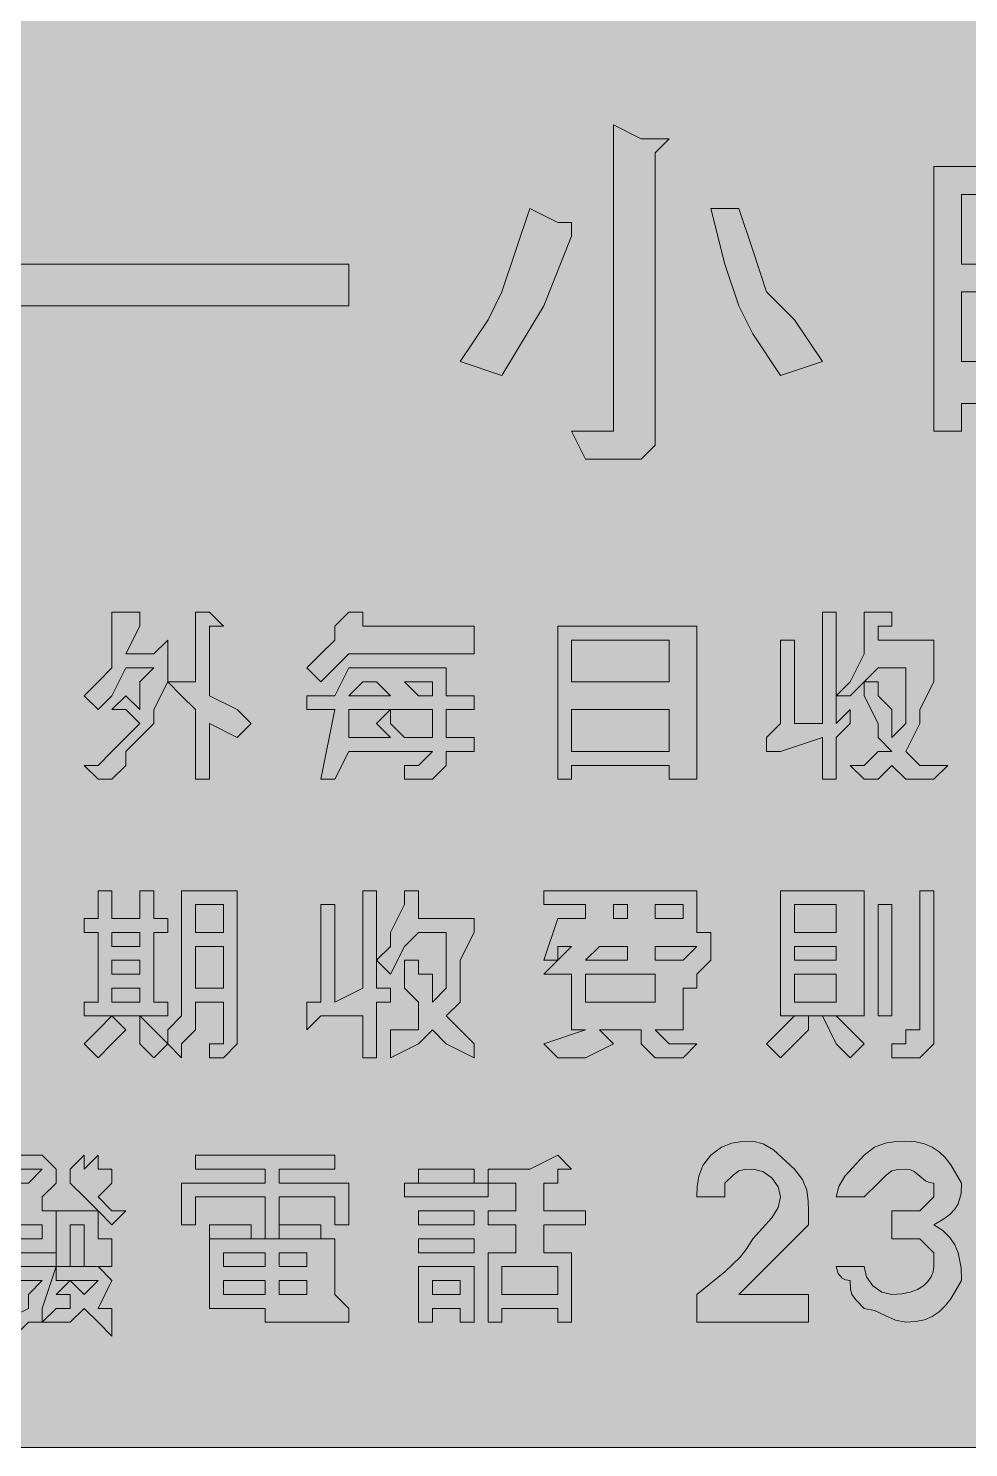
# Model space of a CAD drawing. Header units: metres. Extents: x 10 to 558, y 11 to 259.
# Drawn here: x 172.9 to 253.9, y 10.6 to 132.9 of the extents above; entities that cross this region are included whole.
import ezdxf

# ---------------------------------------------------------------- set-up
doc = ezdxf.new("R2010")
doc.units = ezdxf.units.M
doc.layers.add('FILL_FIREBRICK_C36B00', color=7, linetype='Continuous', true_color=0xc36b00)
doc.layers.add('FILL_WHITE_FFFFFF', color=7, linetype='Continuous', true_color=0xffffff)

msp = doc.modelspace()

# ---------------------------------------------------------------- hatches: boundary and pattern name
at = {"layer": 'FILL_FIREBRICK_C36B00', "true_color": 0xc36b00}
h = msp.add_hatch(color=7, dxfattribs=at)
h.dxf.hatch_style = 1
h.paths.add_polyline_path([(551.8, 258.91), (552.54, 258.75), (553.8, 258.21), (554.83, 257.44), (555.75, 256.56), (556.54, 256.06), (557.14, 255.47), (557.56, 254.83), (557.85, 254.16), (558.11, 252.85), (558.15, 251.76), (558.15, 17.76), (558.15, 15.36), (555.75, 12.96), (554.83, 12.08), (553.8, 11.31), (552.54, 10.77), (551.8, 10.61), (550.95, 10.56), (16.95, 10.56), (16.05, 10.58), (15.15, 10.71), (14.25, 11.07), (13.35, 11.76), (12.6, 11.91), (11.83, 12.27), (10.95, 12.96), (10.55, 13.46), (10.26, 14.05), (9.9, 15.36), (9.75, 17.76), (9.75, 251.76), (9.75, 254.16), (9.94, 255.04), (10.35, 255.81), (10.95, 256.56), (11.83, 257.25), (12.6, 257.61), (13.35, 257.76), (14.25, 258.45), (15.15, 258.81), (16.05, 258.94), (16.95, 258.96), (550.95, 258.96), (551.8, 258.91)])
at = {"layer": 'FILL_WHITE_FFFFFF', "true_color": 0xffffff}
h = msp.add_hatch(color=7, dxfattribs=at)
h.dxf.hatch_style = 1
h.paths.add_polyline_path([(226.95, 123.36), (228.15, 123.36), (226.95, 122.16), (226.95, 99.36), (226.95, 96.96), (225.75, 95.76), (224.55, 95.76), (223.35, 95.76), (220.95, 95.76), (219.75, 98.16), (222.15, 98.16), (223.35, 98.16), (223.35, 99.36), (223.35, 124.56), (225.75, 123.36), (226.95, 123.36)])
h = msp.add_hatch(color=7, dxfattribs=at)
h.dxf.hatch_style = 1
h.paths.add_polyline_path([(256.95, 99.36), (256.95, 100.56), (253.35, 100.56), (253.35, 98.16), (250.95, 98.16), (250.95, 99.36), (250.95, 120.96), (259.35, 120.96), (259.35, 99.36), (256.95, 99.36)])
h.paths.add_polyline_path([(253.35, 118.56), (253.35, 112.56), (256.95, 112.56), (256.95, 118.56), (253.35, 118.56)], flags=16)
h.paths.add_polyline_path([(256.95, 110.16), (253.35, 110.16), (253.35, 104.16), (256.95, 104.16), (256.95, 110.16)], flags=16)
h = msp.add_hatch(color=7, dxfattribs=at)
h.dxf.hatch_style = 1
h.paths.add_polyline_path([(212.55, 107.76), (213.75, 110.16), (214.95, 113.76), (216.15, 117.36), (218.55, 116.16), (219.75, 116.16), (219.75, 114.96), (217.35, 108.96), (213.75, 102.96), (210.15, 104.16), (212.55, 107.76)])
h = msp.add_hatch(color=7, dxfattribs=at)
h.dxf.hatch_style = 1
h.paths.add_polyline_path([(235.35, 106.56), (234.15, 108.96), (232.95, 112.56), (231.75, 117.36), (234.15, 117.36), (235.35, 113.76), (236.55, 110.16), (238.95, 107.76), (241.35, 104.16), (237.75, 102.96), (235.35, 106.56)])
h = msp.add_hatch(color=7, dxfattribs=at)
h.dxf.hatch_style = 1
h.paths.add_polyline_path([(200.55, 112.56), (200.55, 108.96), (171.75, 108.96), (171.75, 112.56), (200.55, 112.56)])
h = msp.add_hatch(color=7, dxfattribs=at)
h.dxf.hatch_style = 1
h.paths.add_polyline_path([(182.55, 82.56), (182.55, 81.36), (181.35, 78.96), (183.75, 78.96), (184.95, 80.16), (184.95, 78.96), (184.95, 76.56), (183.75, 74.16), (183.75, 72.96), (182.55, 71.76), (181.35, 70.56), (181.35, 69.36), (180.15, 68.16), (178.95, 68.16), (177.75, 69.36), (178.95, 69.36), (180.15, 70.56), (181.35, 71.76), (182.55, 72.96), (181.35, 74.16), (180.15, 74.16), (181.35, 75.36), (182.55, 74.16), (182.55, 76.56), (183.75, 77.76), (181.35, 77.76), (180.15, 75.36), (178.95, 74.16), (177.75, 75.36), (178.95, 76.56), (180.15, 77.76), (180.15, 80.16), (180.15, 82.56), (181.35, 82.56), (182.55, 82.56)])
h = msp.add_hatch(color=7, dxfattribs=at)
h.dxf.hatch_style = 1
h.paths.add_polyline_path([(189.75, 81.36), (188.55, 81.36), (188.55, 75.36), (190.95, 74.16), (192.15, 72.96), (190.95, 71.76), (188.55, 72.96), (188.55, 68.16), (187.35, 68.16), (187.35, 74.16), (186.15, 75.36), (184.95, 76.56), (186.15, 76.56), (187.35, 76.56), (187.35, 82.56), (188.55, 82.56), (189.75, 81.36)])
h = msp.add_hatch(color=7, dxfattribs=at)
h.dxf.hatch_style = 1
h.paths.add_polyline_path([(198.15, 78.96), (199.35, 80.16), (199.35, 81.36), (200.55, 82.56), (201.75, 82.56), (201.75, 81.36), (211.35, 81.36), (211.35, 78.96), (200.55, 78.96), (198.15, 76.56), (196.95, 77.76), (198.15, 78.96)])
h = msp.add_hatch(color=7, dxfattribs=at)
h.dxf.hatch_style = 1
h.paths.add_polyline_path([(241.35, 72.96), (241.35, 82.56), (242.55, 82.56), (242.55, 81.36), (242.55, 72.96), (243.75, 74.16), (243.75, 72.96), (242.55, 71.76), (242.55, 68.16), (241.35, 68.16), (241.35, 71.76), (237.75, 70.56), (236.55, 70.56), (236.55, 71.76), (237.75, 72.96), (237.75, 80.16), (238.95, 80.16), (238.95, 72.96), (241.35, 72.96)])
h = msp.add_hatch(color=7, dxfattribs=at)
h.dxf.hatch_style = 1
h.paths.add_polyline_path([(242.55, 75.36), (243.75, 76.56), (244.95, 78.96), (244.95, 80.16), (244.95, 82.56), (246.15, 82.56), (247.35, 82.56), (247.35, 81.36), (246.15, 81.36), (246.15, 80.16), (250.95, 80.16), (250.95, 77.76), (250.95, 76.56), (249.75, 74.16), (249.75, 72.96), (248.55, 70.56), (249.75, 69.36), (252.15, 69.36), (250.95, 68.16), (248.55, 68.16), (247.35, 69.36), (246.15, 68.16), (244.95, 68.16), (243.75, 69.36), (244.95, 69.36), (246.15, 70.56), (247.35, 70.56), (246.15, 71.76), (246.15, 72.96), (244.95, 75.36), (244.95, 76.56), (243.75, 75.36), (242.55, 75.36)])
h.paths.add_polyline_path([(246.15, 76.56), (246.15, 75.36), (247.35, 74.16), (247.35, 72.96), (247.35, 71.76), (248.55, 72.96), (248.55, 74.16), (248.55, 76.56), (248.55, 77.76), (246.15, 77.76), (244.95, 76.56), (246.15, 76.56)], flags=16)
h = msp.add_hatch(color=7, dxfattribs=at)
h.dxf.hatch_style = 1
h.paths.add_polyline_path([(230.55, 68.16), (228.15, 68.16), (228.15, 69.36), (219.75, 69.36), (219.75, 68.16), (218.55, 68.16), (218.55, 81.36), (230.55, 81.36), (230.55, 68.16)])
h.paths.add_polyline_path([(219.75, 74.16), (219.75, 70.56), (228.15, 70.56), (228.15, 74.16), (219.75, 74.16)], flags=16)
h.paths.add_polyline_path([(228.15, 80.16), (219.75, 80.16), (219.75, 76.56), (228.15, 76.56), (228.15, 80.16)], flags=16)
h = msp.add_hatch(color=7, dxfattribs=at)
h.dxf.hatch_style = 1
h.paths.add_polyline_path([(211.35, 75.36), (211.35, 74.16), (208.95, 74.16), (208.95, 71.76), (211.35, 71.76), (211.35, 70.56), (208.95, 70.56), (208.95, 69.36), (207.75, 68.16), (206.55, 68.16), (205.35, 68.16), (205.35, 69.36), (206.55, 69.36), (207.75, 70.56), (200.55, 70.56), (199.35, 68.16), (198.15, 68.16), (199.35, 74.16), (196.95, 74.16), (196.95, 75.36), (199.35, 75.36), (200.55, 77.76), (208.95, 77.76), (208.95, 75.36), (211.35, 75.36)])
h.paths.add_polyline_path([(205.35, 76.56), (206.55, 75.36), (207.75, 75.36), (207.75, 76.56), (205.35, 76.56)], flags=16)
h.paths.add_polyline_path([(201.75, 76.56), (200.55, 75.36), (204.15, 75.36), (202.95, 76.56), (201.75, 76.56)], flags=16)
h.paths.add_polyline_path([(207.75, 71.76), (207.75, 74.16), (204.15, 74.16), (204.15, 72.96), (205.35, 71.76), (207.75, 71.76)], flags=16)
h.paths.add_polyline_path([(200.55, 74.16), (200.55, 71.76), (204.15, 71.76), (202.95, 72.96), (204.15, 74.16), (200.55, 74.16)], flags=16)
h = msp.add_hatch(color=7, dxfattribs=at)
h.dxf.hatch_style = 1
h.paths.add_polyline_path([(183.75, 48.96), (184.95, 48.96), (184.95, 47.76), (177.75, 47.76), (177.75, 48.96), (178.95, 48.96), (178.95, 54.96), (177.75, 54.96), (177.75, 56.16), (178.95, 56.16), (178.95, 58.56), (180.15, 58.56), (180.15, 56.16), (182.55, 56.16), (182.55, 58.56), (183.75, 58.56), (183.75, 56.16), (184.95, 56.16), (184.95, 54.96), (183.75, 54.96), (183.75, 48.96)])
h.paths.add_polyline_path([(180.15, 51.36), (182.55, 51.36), (182.55, 52.56), (180.15, 52.56), (180.15, 51.36)], flags=16)
h.paths.add_polyline_path([(180.15, 50.16), (180.15, 48.96), (182.55, 48.96), (182.55, 50.16), (180.15, 50.16)], flags=16)
h.paths.add_polyline_path([(182.55, 54.96), (180.15, 54.96), (180.15, 53.76), (182.55, 53.76), (182.55, 54.96)], flags=16)
h = msp.add_hatch(color=7, dxfattribs=at)
h.dxf.hatch_style = 1
h.paths.add_polyline_path([(190.95, 45.36), (189.75, 44.16), (188.55, 44.16), (188.55, 45.36), (189.75, 45.36), (189.75, 46.56), (189.75, 48.96), (187.35, 48.96), (187.35, 47.76), (187.35, 46.56), (186.15, 45.36), (186.15, 44.16), (184.95, 45.36), (184.95, 46.56), (186.15, 47.76), (186.15, 50.16), (186.15, 52.56), (186.15, 58.56), (190.95, 58.56), (190.95, 46.56), (190.95, 45.36)])
h.paths.add_polyline_path([(187.35, 53.76), (187.35, 50.16), (189.75, 50.16), (189.75, 53.76), (187.35, 53.76)], flags=16)
h.paths.add_polyline_path([(189.75, 57.36), (187.35, 57.36), (187.35, 54.96), (189.75, 54.96), (189.75, 57.36)], flags=16)
h = msp.add_hatch(color=7, dxfattribs=at)
h.dxf.hatch_style = 1
h.paths.add_polyline_path([(198.15, 48.96), (198.15, 57.36), (199.35, 57.36), (199.35, 56.16), (199.35, 48.96), (201.75, 50.16), (201.75, 58.56), (202.95, 58.56), (202.95, 50.16), (204.15, 50.16), (204.15, 48.96), (202.95, 48.96), (202.95, 44.16), (201.75, 44.16), (201.75, 47.76), (198.15, 47.76), (196.95, 46.56), (196.95, 47.76), (196.95, 48.96), (198.15, 48.96)])
h = msp.add_hatch(color=7, dxfattribs=at)
h.dxf.hatch_style = 1
h.paths.add_polyline_path([(211.35, 56.16), (211.35, 54.96), (210.15, 52.56), (210.15, 51.36), (210.15, 48.96), (208.95, 47.76), (210.15, 46.56), (211.35, 45.36), (211.35, 44.16), (208.95, 45.36), (207.75, 46.56), (206.55, 45.36), (204.15, 44.16), (204.15, 45.36), (204.15, 46.56), (205.35, 46.56), (206.55, 46.56), (206.55, 47.76), (206.55, 48.96), (205.35, 50.16), (205.35, 51.36), (205.35, 52.56), (206.55, 52.56), (206.55, 51.36), (207.75, 51.36), (207.75, 50.16), (207.75, 48.96), (208.95, 50.16), (208.95, 51.36), (208.95, 52.56), (208.95, 54.96), (206.55, 54.96), (205.35, 53.76), (204.15, 51.36), (202.95, 52.56), (204.15, 53.76), (204.15, 54.96), (205.35, 57.36), (205.35, 58.56), (206.55, 58.56), (206.55, 56.16), (211.35, 56.16)])
h = msp.add_hatch(color=7, dxfattribs=at)
h.dxf.hatch_style = 1
h.paths.add_polyline_path([(223.35, 58.56), (224.55, 58.56), (225.75, 58.56), (226.95, 58.56), (230.55, 58.56), (230.55, 54.96), (231.75, 54.96), (231.75, 52.56), (230.55, 51.36), (230.55, 50.16), (229.35, 50.16), (229.35, 46.56), (226.95, 46.56), (228.15, 45.36), (230.55, 45.36), (229.35, 44.16), (226.95, 44.16), (225.75, 45.36), (225.75, 46.56), (222.15, 46.56), (223.35, 45.36), (220.95, 44.16), (218.55, 44.16), (217.35, 45.36), (220.95, 46.56), (219.75, 46.56), (219.75, 51.36), (218.55, 51.36), (217.35, 51.36), (218.55, 52.56), (217.35, 52.56), (218.55, 56.16), (220.95, 56.16), (220.95, 57.36), (217.35, 57.36), (217.35, 58.56), (222.15, 58.56), (223.35, 58.56)])
h.paths.add_polyline_path([(219.75, 53.76), (218.55, 53.76), (218.55, 52.56), (219.75, 53.76)], flags=16)
h.paths.add_polyline_path([(223.35, 57.36), (223.35, 56.16), (224.55, 56.16), (224.55, 57.36), (223.35, 57.36)], flags=16)
h.paths.add_polyline_path([(229.35, 57.36), (226.95, 57.36), (226.95, 56.16), (229.35, 56.16), (229.35, 57.36)], flags=16)
h.paths.add_polyline_path([(220.95, 48.96), (226.95, 48.96), (226.95, 50.16), (226.95, 51.36), (220.95, 51.36), (220.95, 50.16), (220.95, 48.96)], flags=16)
h.paths.add_polyline_path([(224.55, 52.56), (224.55, 53.76), (222.15, 53.76), (220.95, 52.56), (224.55, 52.56)], flags=16)
h.paths.add_polyline_path([(230.55, 53.76), (226.95, 53.76), (226.95, 52.56), (229.35, 52.56), (230.55, 53.76)], flags=16)
h = msp.add_hatch(color=7, dxfattribs=at)
h.dxf.hatch_style = 1
h.paths.add_polyline_path([(237.75, 58.56), (244.95, 58.56), (244.95, 47.76), (237.75, 47.76), (237.75, 58.56)])
h.paths.add_polyline_path([(238.95, 52.56), (242.55, 52.56), (242.55, 53.76), (238.95, 53.76), (238.95, 52.56)], flags=16)
h.paths.add_polyline_path([(238.95, 57.36), (238.95, 54.96), (242.55, 54.96), (242.55, 57.36), (238.95, 57.36)], flags=16)
h.paths.add_polyline_path([(242.55, 51.36), (238.95, 51.36), (238.95, 48.96), (242.55, 48.96), (242.55, 51.36)], flags=16)
h = msp.add_hatch(color=7, dxfattribs=at)
h.dxf.hatch_style = 1
h.paths.add_polyline_path([(250.95, 58.56), (250.95, 46.56), (250.95, 45.36), (249.75, 44.16), (248.55, 44.16), (247.35, 44.16), (247.35, 45.36), (248.55, 45.36), (248.55, 46.56), (249.75, 46.56), (249.75, 58.56), (250.95, 58.56)])
h = msp.add_hatch(color=7, dxfattribs=at)
h.dxf.hatch_style = 1
h.paths.add_polyline_path([(247.35, 57.36), (247.35, 56.16), (247.35, 47.76), (246.15, 47.76), (246.15, 57.36), (247.35, 57.36)])
h = msp.add_hatch(color=7, dxfattribs=at)
h.dxf.hatch_style = 1
h.paths.add_polyline_path([(178.95, 46.56), (180.15, 47.76), (181.35, 46.56), (180.15, 45.36), (178.95, 44.16), (177.75, 45.36), (178.95, 46.56)])
h = msp.add_hatch(color=7, dxfattribs=at)
h.dxf.hatch_style = 1
h.paths.add_polyline_path([(183.75, 46.56), (184.95, 45.36), (183.75, 44.16), (182.55, 45.36), (182.55, 46.56), (182.55, 47.76), (183.75, 46.56)])
h = msp.add_hatch(color=7, dxfattribs=at)
h.dxf.hatch_style = 1
h.paths.add_polyline_path([(237.75, 46.56), (238.95, 47.76), (240.15, 47.76), (240.15, 46.56), (238.95, 45.36), (237.75, 44.16), (236.55, 45.36), (237.75, 46.56)])
h = msp.add_hatch(color=7, dxfattribs=at)
h.dxf.hatch_style = 1
h.paths.add_polyline_path([(242.55, 45.36), (241.35, 47.76), (242.55, 47.76), (243.75, 46.56), (244.95, 45.36), (243.75, 44.16), (242.55, 45.36)])
h = msp.add_hatch(color=7, dxfattribs=at)
h.dxf.hatch_style = 1
h.paths.add_polyline_path([(230.55, 32.16), (230.57, 33.06), (230.7, 33.96), (231.06, 34.86), (231.75, 35.76), (232.65, 36.45), (233.55, 36.81), (234.45, 36.94), (235.35, 36.96), (236.25, 36.75), (237.15, 36.21), (238.95, 34.56), (239.64, 33.66), (240, 32.76), (240.13, 31.86), (240.15, 30.96), (240.15, 29.76), (234.15, 23.76), (240.15, 23.76), (240.15, 21.36), (230.55, 21.36), (230.55, 23.76), (232.95, 25.71), (234.26, 26.97), (234.85, 27.71), (235.35, 28.56), (237, 30.36), (237.54, 31.26), (237.75, 32.16), (237.54, 33.04), (237, 33.81), (236.23, 34.35), (235.35, 34.56), (234.64, 34.54), (234.15, 34.41), (233.66, 34.05), (232.95, 33.36), (232.95, 32.16), (230.55, 32.16)])
h = msp.add_hatch(color=7, dxfattribs=at)
h.dxf.hatch_style = 1
h.paths.add_polyline_path([(250.95, 27.36), (249.75, 28.56), (247.35, 28.56), (247.35, 30.96), (248.55, 30.96), (249.75, 30.96), (250.95, 32.16), (250.95, 33.36), (250.55, 33.41), (250.24, 33.55), (249.75, 33.96), (249.26, 34.37), (248.95, 34.51), (248.55, 34.56), (247.84, 34.54), (247.35, 34.41), (246.86, 34.05), (246.15, 33.36), (244.95, 32.16), (242.55, 32.16), (242.76, 33.06), (243.3, 33.96), (244.95, 35.76), (245.85, 36.45), (246.75, 36.81), (247.65, 36.94), (248.55, 36.96), (249.4, 36.9), (250.14, 36.73), (250.81, 36.45), (251.4, 36.06), (251.94, 35.55), (252.43, 34.93), (253.35, 33.36), (253.31, 32.46), (253.05, 31.56), (252.76, 31.11), (252.34, 30.66), (251.74, 30.21), (250.95, 29.76), (251.74, 29.26), (252.34, 28.67), (252.76, 28.03), (253.05, 27.36), (253.31, 26.05), (253.35, 24.96), (252.43, 23.38), (251.94, 22.77), (251.4, 22.26), (250.81, 21.87), (250.14, 21.58), (249.4, 21.42), (248.55, 21.36), (247.65, 21.55), (246.75, 21.96), (245.85, 22.37), (244.95, 22.56), (244.26, 23.27), (243.9, 23.76), (243.77, 24.25), (243.75, 24.96), (243.35, 25.01), (243.06, 25.15), (242.7, 25.56), (242.55, 26.16), (244.95, 26.16), (245.16, 25.28), (245.7, 24.51), (246.47, 23.97), (247.35, 23.76), (248.19, 23.81), (248.92, 23.97), (249.54, 24.2), (250.05, 24.51), (250.44, 24.87), (250.72, 25.28), (250.89, 25.71), (250.95, 26.16), (250.95, 27.36)])
h = msp.add_hatch(color=7, dxfattribs=at)
h.dxf.hatch_style = 1
h.paths.add_polyline_path([(175.35, 27.36), (171.75, 27.36), (171.75, 26.16), (175.35, 26.16), (174.15, 22.56), (174.15, 21.36), (172.95, 21.36), (171.75, 20.16), (170.55, 21.36), (172.95, 22.56), (172.95, 23.76), (174.15, 24.96), (171.75, 24.96), (171.75, 23.76), (170.55, 23.76), (171.75, 28.56), (174.15, 28.56), (174.15, 29.76), (171.75, 29.76), (170.55, 29.76), (170.55, 30.96), (171.75, 30.96), (171.75, 32.16), (170.55, 33.36), (171.75, 33.36), (172.95, 33.36), (174.15, 34.56), (171.75, 34.56), (171.75, 35.76), (174.15, 35.76), (175.35, 34.56), (175.35, 33.36), (174.15, 32.16), (174.15, 30.96), (175.35, 30.96), (175.35, 27.36)])
h = msp.add_hatch(color=7, dxfattribs=at)
h.dxf.hatch_style = 1
h.paths.add_polyline_path([(180.15, 29.76), (178.95, 30.96), (177.75, 32.16), (176.55, 33.36), (176.55, 34.56), (177.75, 35.76), (177.75, 34.56), (178.95, 35.76), (178.95, 34.56), (180.15, 34.56), (180.15, 33.36), (178.95, 32.16), (180.15, 30.96), (181.35, 30.96), (180.15, 29.76)])
h = msp.add_hatch(color=7, dxfattribs=at)
h.dxf.hatch_style = 1
h.paths.add_polyline_path([(199.35, 35.76), (199.35, 34.56), (194.55, 34.56), (194.55, 33.36), (200.55, 33.36), (200.55, 29.76), (199.35, 29.76), (199.35, 32.16), (194.55, 32.16), (194.55, 28.56), (193.35, 28.56), (193.35, 32.16), (187.35, 32.16), (187.35, 29.76), (186.15, 29.76), (186.15, 33.36), (193.35, 33.36), (193.35, 34.56), (187.35, 34.56), (187.35, 35.76), (199.35, 35.76)])
h = msp.add_hatch(color=7, dxfattribs=at)
h.dxf.hatch_style = 1
h.paths.add_polyline_path([(218.55, 35.76), (219.75, 34.56), (218.55, 34.56), (218.55, 33.36), (217.35, 33.36), (217.35, 30.96), (220.95, 30.96), (220.95, 29.76), (217.35, 29.76), (217.35, 27.36), (219.75, 27.36), (219.75, 21.36), (218.55, 21.36), (218.55, 22.56), (213.75, 22.56), (213.75, 21.36), (212.55, 21.36), (212.55, 27.36), (214.95, 27.36), (214.95, 29.76), (212.55, 29.76), (212.55, 30.96), (214.95, 30.96), (214.95, 33.36), (212.55, 33.36), (212.55, 34.56), (216.15, 34.56), (218.55, 35.76)])
h.paths.add_polyline_path([(218.55, 26.16), (213.75, 26.16), (213.75, 23.76), (218.55, 23.76), (218.55, 26.16)], flags=16)
h = msp.add_hatch(color=7, dxfattribs=at)
h.dxf.hatch_style = 1
h.paths.add_polyline_path([(211.35, 34.56), (211.35, 33.36), (206.55, 33.36), (206.55, 34.56), (211.35, 34.56)])
h = msp.add_hatch(color=7, dxfattribs=at)
h.dxf.hatch_style = 1
h.paths.add_polyline_path([(212.55, 33.36), (212.55, 32.16), (205.35, 32.16), (205.35, 33.36), (212.55, 33.36)])
h = msp.add_hatch(color=7, dxfattribs=at)
h.dxf.hatch_style = 1
h.paths.add_polyline_path([(180.15, 27.36), (180.15, 26.16), (178.95, 26.16), (177.75, 26.16), (177.75, 27.36), (177.75, 29.76), (176.55, 29.76), (176.55, 28.56), (176.55, 27.36), (176.55, 26.16), (175.35, 26.16), (175.35, 27.36), (175.35, 28.56), (175.35, 29.76), (175.35, 30.96), (178.95, 30.96), (178.95, 28.56), (180.15, 28.56), (180.15, 27.36)])
h = msp.add_hatch(color=7, dxfattribs=at)
h.dxf.hatch_style = 1
h.paths.add_polyline_path([(211.35, 30.96), (211.35, 29.76), (206.55, 29.76), (206.55, 30.96), (211.35, 30.96)])
h = msp.add_hatch(color=7, dxfattribs=at)
h.dxf.hatch_style = 1
h.paths.add_polyline_path([(192.15, 29.76), (192.15, 28.56), (188.55, 28.56), (188.55, 29.76), (192.15, 29.76)])
h = msp.add_hatch(color=7, dxfattribs=at)
h.dxf.hatch_style = 1
h.paths.add_polyline_path([(198.15, 29.76), (198.15, 28.56), (194.55, 28.56), (194.55, 29.76), (198.15, 29.76)])
h = msp.add_hatch(color=7, dxfattribs=at)
h.dxf.hatch_style = 1
h.paths.add_polyline_path([(193.35, 22.56), (188.55, 22.56), (188.55, 28.56), (199.35, 28.56), (199.35, 23.76), (200.55, 22.56), (200.55, 21.36), (199.35, 21.36), (194.55, 21.36), (193.35, 21.36), (193.35, 22.56)])
h.paths.add_polyline_path([(196.95, 26.16), (196.95, 27.36), (194.55, 27.36), (194.55, 26.16), (196.95, 26.16)], flags=16)
h.paths.add_polyline_path([(189.75, 26.16), (193.35, 26.16), (193.35, 27.36), (189.75, 27.36), (189.75, 26.16)], flags=16)
h.paths.add_polyline_path([(194.55, 24.96), (194.55, 23.76), (196.95, 23.76), (196.95, 24.96), (194.55, 24.96)], flags=16)
h.paths.add_polyline_path([(193.35, 24.96), (189.75, 24.96), (189.75, 23.76), (193.35, 23.76), (193.35, 24.96)], flags=16)
h = msp.add_hatch(color=7, dxfattribs=at)
h.dxf.hatch_style = 1
h.paths.add_polyline_path([(211.35, 28.56), (211.35, 27.36), (206.55, 27.36), (206.55, 28.56), (211.35, 28.56)])
h = msp.add_hatch(color=7, dxfattribs=at)
h.dxf.hatch_style = 1
h.paths.add_polyline_path([(175.35, 26.16), (178.95, 26.16), (180.15, 24.96), (178.95, 22.56), (180.15, 22.56), (180.15, 21.36), (180.15, 20.16), (178.95, 21.36), (177.75, 22.56), (176.55, 21.36), (175.35, 21.36), (174.15, 21.36), (175.35, 22.56), (176.55, 22.56), (176.55, 23.76), (175.35, 23.76), (176.55, 24.96), (175.35, 24.96), (175.35, 26.16)])
h.paths.add_polyline_path([(177.75, 23.76), (178.95, 24.96), (176.55, 24.96), (177.75, 23.76)], flags=16)
h = msp.add_hatch(color=7, dxfattribs=at)
h.dxf.hatch_style = 1
h.paths.add_polyline_path([(211.35, 26.16), (211.35, 21.36), (210.15, 21.36), (210.15, 22.56), (207.75, 22.56), (207.75, 21.36), (206.55, 21.36), (206.55, 26.16), (211.35, 26.16)])
h.paths.add_polyline_path([(210.15, 24.96), (207.75, 24.96), (207.75, 23.76), (210.15, 23.76), (210.15, 24.96)], flags=16)

# ---------------------------------------------------------------- linework, layer by layer
at = {"layer": 'FILL_FIREBRICK_C36B00', "lineweight": 0, "true_color": 0xc36b00}
msp.add_lwpolyline([(550.95, 10.56), (16.95, 10.56), (16.05, 10.58), (15.15, 10.71), (14.25, 11.07), (13.35, 11.76), (12.6, 11.91), (11.83, 12.27), (10.95, 12.96), (10.55, 13.46), (10.26, 14.05), (9.9, 15.36), (9.75, 17.76), (9.75, 251.76)], dxfattribs=at)
at = {"layer": 'FILL_WHITE_FFFFFF', "lineweight": 0, "true_color": 0xffffff}
for points in [[(226.95, 123.36), (228.15, 123.36), (226.95, 122.16), (226.95, 99.36), (226.95, 96.96), (225.75, 95.76), (224.55, 95.76), (223.35, 95.76), (220.95, 95.76), (219.75, 98.16), (222.15, 98.16), (223.35, 98.16), (223.35, 99.36), (223.35, 124.56), (225.75, 123.36)], [(256.95, 99.36), (256.95, 100.56), (253.35, 100.56), (253.35, 98.16), (250.95, 98.16), (250.95, 99.36), (250.95, 120.96), (259.35, 120.96), (259.35, 99.36)], [(253.35, 118.56), (253.35, 112.56), (256.95, 112.56), (256.95, 118.56)], [(212.55, 107.76), (213.75, 110.16), (214.95, 113.76), (216.15, 117.36), (218.55, 116.16), (219.75, 116.16), (219.75, 114.96), (217.35, 108.96), (213.75, 102.96), (210.15, 104.16)], [(235.35, 106.56), (234.15, 108.96), (232.95, 112.56), (231.75, 117.36), (234.15, 117.36), (235.35, 113.76), (236.55, 110.16), (238.95, 107.76), (241.35, 104.16), (237.75, 102.96)], [(200.55, 112.56), (200.55, 108.96), (171.75, 108.96), (171.75, 112.56)], [(256.95, 110.16), (253.35, 110.16), (253.35, 104.16), (256.95, 104.16)], [(182.55, 82.56), (182.55, 81.36), (181.35, 78.96), (183.75, 78.96), (184.95, 80.16), (184.95, 78.96), (184.95, 76.56), (183.75, 74.16), (183.75, 72.96), (182.55, 71.76), (181.35, 70.56), (181.35, 69.36), (180.15, 68.16), (178.95, 68.16), (177.75, 69.36), (178.95, 69.36), (180.15, 70.56), (181.35, 71.76), (182.55, 72.96), (181.35, 74.16), (180.15, 74.16), (181.35, 75.36), (182.55, 74.16), (182.55, 76.56), (183.75, 77.76), (181.35, 77.76), (180.15, 75.36), (178.95, 74.16), (177.75, 75.36), (178.95, 76.56), (180.15, 77.76), (180.15, 80.16), (180.15, 82.56), (181.35, 82.56)], [(189.75, 81.36), (188.55, 81.36), (188.55, 75.36), (190.95, 74.16), (192.15, 72.96), (190.95, 71.76), (188.55, 72.96), (188.55, 68.16), (187.35, 68.16), (187.35, 74.16), (186.15, 75.36), (184.95, 76.56), (186.15, 76.56), (187.35, 76.56), (187.35, 82.56), (188.55, 82.56)], [(198.15, 78.96), (199.35, 80.16), (199.35, 81.36), (200.55, 82.56), (201.75, 82.56), (201.75, 81.36), (211.35, 81.36), (211.35, 78.96), (200.55, 78.96), (198.15, 76.56), (196.95, 77.76)], [(241.35, 72.96), (241.35, 82.56), (242.55, 82.56), (242.55, 81.36), (242.55, 72.96), (243.75, 74.16), (243.75, 72.96), (242.55, 71.76), (242.55, 68.16), (241.35, 68.16), (241.35, 71.76), (237.75, 70.56), (236.55, 70.56), (236.55, 71.76), (237.75, 72.96), (237.75, 80.16), (238.95, 80.16), (238.95, 72.96)], [(242.55, 75.36), (243.75, 76.56), (244.95, 78.96), (244.95, 80.16), (244.95, 82.56), (246.15, 82.56), (247.35, 82.56), (247.35, 81.36), (246.15, 81.36), (246.15, 80.16), (250.95, 80.16), (250.95, 77.76), (250.95, 76.56), (249.75, 74.16), (249.75, 72.96), (248.55, 70.56), (249.75, 69.36), (252.15, 69.36), (250.95, 68.16), (248.55, 68.16), (247.35, 69.36), (246.15, 68.16), (244.95, 68.16), (243.75, 69.36), (244.95, 69.36), (246.15, 70.56), (247.35, 70.56), (246.15, 71.76), (246.15, 72.96), (244.95, 75.36), (244.95, 76.56), (243.75, 75.36)], [(230.55, 68.16), (228.15, 68.16), (228.15, 69.36), (219.75, 69.36), (219.75, 68.16), (218.55, 68.16), (218.55, 81.36), (230.55, 81.36)], [(228.15, 80.16), (219.75, 80.16), (219.75, 76.56), (228.15, 76.56)], [(211.35, 75.36), (211.35, 74.16), (208.95, 74.16), (208.95, 71.76), (211.35, 71.76), (211.35, 70.56), (208.95, 70.56), (208.95, 69.36), (207.75, 68.16), (206.55, 68.16), (205.35, 68.16), (205.35, 69.36), (206.55, 69.36), (207.75, 70.56), (200.55, 70.56), (199.35, 68.16), (198.15, 68.16), (199.35, 74.16), (196.95, 74.16), (196.95, 75.36), (199.35, 75.36), (200.55, 77.76), (208.95, 77.76), (208.95, 75.36)], [(246.15, 76.56), (246.15, 75.36), (247.35, 74.16), (247.35, 72.96), (247.35, 71.76), (248.55, 72.96), (248.55, 74.16), (248.55, 76.56), (248.55, 77.76), (246.15, 77.76), (244.95, 76.56)], [(201.75, 76.56), (200.55, 75.36), (204.15, 75.36), (202.95, 76.56)], [(205.35, 76.56), (206.55, 75.36), (207.75, 75.36), (207.75, 76.56)], [(200.55, 74.16), (200.55, 71.76), (204.15, 71.76), (202.95, 72.96), (204.15, 74.16)], [(207.75, 71.76), (207.75, 74.16), (204.15, 74.16), (204.15, 72.96), (205.35, 71.76)], [(219.75, 74.16), (219.75, 70.56), (228.15, 70.56), (228.15, 74.16)], [(183.75, 48.96), (184.95, 48.96), (184.95, 47.76), (177.75, 47.76), (177.75, 48.96), (178.95, 48.96), (178.95, 54.96), (177.75, 54.96), (177.75, 56.16), (178.95, 56.16), (178.95, 58.56), (180.15, 58.56), (180.15, 56.16), (182.55, 56.16), (182.55, 58.56), (183.75, 58.56), (183.75, 56.16), (184.95, 56.16), (184.95, 54.96), (183.75, 54.96)], [(190.95, 45.36), (189.75, 44.16), (188.55, 44.16), (188.55, 45.36), (189.75, 45.36), (189.75, 46.56), (189.75, 48.96), (187.35, 48.96), (187.35, 47.76), (187.35, 46.56), (186.15, 45.36), (186.15, 44.16), (184.95, 45.36), (184.95, 46.56), (186.15, 47.76), (186.15, 50.16), (186.15, 52.56), (186.15, 58.56), (190.95, 58.56), (190.95, 46.56)], [(198.15, 48.96), (198.15, 57.36), (199.35, 57.36), (199.35, 56.16), (199.35, 48.96), (201.75, 50.16), (201.75, 58.56), (202.95, 58.56), (202.95, 50.16), (204.15, 50.16), (204.15, 48.96), (202.95, 48.96), (202.95, 44.16), (201.75, 44.16), (201.75, 47.76), (198.15, 47.76), (196.95, 46.56), (196.95, 47.76), (196.95, 48.96)], [(211.35, 56.16), (211.35, 54.96), (210.15, 52.56), (210.15, 51.36), (210.15, 48.96), (208.95, 47.76), (210.15, 46.56), (211.35, 45.36), (211.35, 44.16), (208.95, 45.36), (207.75, 46.56), (206.55, 45.36), (204.15, 44.16), (204.15, 45.36), (204.15, 46.56), (205.35, 46.56), (206.55, 46.56), (206.55, 47.76), (206.55, 48.96), (205.35, 50.16), (205.35, 51.36), (205.35, 52.56), (206.55, 52.56), (206.55, 51.36), (207.75, 51.36), (207.75, 50.16), (207.75, 48.96), (208.95, 50.16), (208.95, 51.36), (208.95, 52.56), (208.95, 54.96), (206.55, 54.96), (205.35, 53.76), (204.15, 51.36), (202.95, 52.56), (204.15, 53.76), (204.15, 54.96), (205.35, 57.36), (205.35, 58.56), (206.55, 58.56), (206.55, 56.16)], [(223.35, 58.56), (224.55, 58.56), (225.75, 58.56), (226.95, 58.56), (230.55, 58.56), (230.55, 54.96), (231.75, 54.96), (231.75, 52.56), (230.55, 51.36), (230.55, 50.16), (229.35, 50.16), (229.35, 46.56), (226.95, 46.56), (228.15, 45.36), (230.55, 45.36), (229.35, 44.16), (226.95, 44.16), (225.75, 45.36), (225.75, 46.56), (222.15, 46.56), (223.35, 45.36), (220.95, 44.16), (218.55, 44.16), (217.35, 45.36), (220.95, 46.56), (219.75, 46.56), (219.75, 51.36), (218.55, 51.36), (217.35, 51.36), (218.55, 52.56), (217.35, 52.56), (218.55, 56.16), (220.95, 56.16), (220.95, 57.36), (217.35, 57.36), (217.35, 58.56), (222.15, 58.56)], [(237.75, 58.56), (244.95, 58.56), (244.95, 47.76), (237.75, 47.76)], [(250.95, 58.56), (250.95, 46.56), (250.95, 45.36), (249.75, 44.16), (248.55, 44.16), (247.35, 44.16), (247.35, 45.36), (248.55, 45.36), (248.55, 46.56), (249.75, 46.56), (249.75, 58.56)], [(189.75, 57.36), (187.35, 57.36), (187.35, 54.96), (189.75, 54.96)], [(223.35, 57.36), (223.35, 56.16), (224.55, 56.16), (224.55, 57.36)], [(229.35, 57.36), (226.95, 57.36), (226.95, 56.16), (229.35, 56.16)], [(238.95, 57.36), (238.95, 54.96), (242.55, 54.96), (242.55, 57.36)], [(247.35, 57.36), (247.35, 56.16), (247.35, 47.76), (246.15, 47.76), (246.15, 57.36)], [(182.55, 54.96), (180.15, 54.96), (180.15, 53.76), (182.55, 53.76)], [(187.35, 53.76), (187.35, 50.16), (189.75, 50.16), (189.75, 53.76)], [(219.75, 53.76), (218.55, 53.76), (218.55, 52.56)], [(224.55, 52.56), (224.55, 53.76), (222.15, 53.76), (220.95, 52.56)], [(230.55, 53.76), (226.95, 53.76), (226.95, 52.56), (229.35, 52.56)], [(238.95, 52.56), (242.55, 52.56), (242.55, 53.76), (238.95, 53.76)], [(180.15, 51.36), (182.55, 51.36), (182.55, 52.56), (180.15, 52.56)], [(180.15, 50.16), (180.15, 48.96), (182.55, 48.96), (182.55, 50.16)], [(220.95, 48.96), (226.95, 48.96), (226.95, 50.16), (226.95, 51.36), (220.95, 51.36), (220.95, 50.16)], [(242.55, 51.36), (238.95, 51.36), (238.95, 48.96), (242.55, 48.96)], [(178.95, 46.56), (180.15, 47.76), (181.35, 46.56), (180.15, 45.36), (178.95, 44.16), (177.75, 45.36)], [(183.75, 46.56), (184.95, 45.36), (183.75, 44.16), (182.55, 45.36), (182.55, 46.56), (182.55, 47.76)], [(237.75, 46.56), (238.95, 47.76), (240.15, 47.76), (240.15, 46.56), (238.95, 45.36), (237.75, 44.16), (236.55, 45.36)], [(242.55, 45.36), (241.35, 47.76), (242.55, 47.76), (243.75, 46.56), (244.95, 45.36), (243.75, 44.16)], [(230.55, 32.16), (230.57, 33.06), (230.7, 33.96), (231.06, 34.86), (231.75, 35.76), (232.65, 36.45), (233.55, 36.81), (234.45, 36.94), (235.35, 36.96), (236.25, 36.75), (237.15, 36.21), (238.95, 34.56), (239.64, 33.66), (240, 32.76), (240.13, 31.86), (240.15, 30.96), (240.15, 29.76), (234.15, 23.76), (240.15, 23.76), (240.15, 21.36), (230.55, 21.36), (230.55, 23.76), (232.95, 25.71), (234.26, 26.97), (234.85, 27.71), (235.35, 28.56), (237, 30.36), (237.54, 31.26), (237.75, 32.16), (237.54, 33.04), (237, 33.81), (236.23, 34.35), (235.35, 34.56), (234.64, 34.54), (234.15, 34.41), (233.66, 34.05), (232.95, 33.36), (232.95, 32.16)], [(250.95, 27.36), (249.75, 28.56), (247.35, 28.56), (247.35, 30.96), (248.55, 30.96), (249.75, 30.96), (250.95, 32.16), (250.95, 33.36), (250.55, 33.41), (250.24, 33.55), (249.75, 33.96), (249.26, 34.37), (248.95, 34.51), (248.55, 34.56), (247.84, 34.54), (247.35, 34.41), (246.86, 34.05), (246.15, 33.36), (244.95, 32.16), (242.55, 32.16), (242.76, 33.06), (243.3, 33.96), (244.95, 35.76), (245.85, 36.45), (246.75, 36.81), (247.65, 36.94), (248.55, 36.96), (249.4, 36.9), (250.14, 36.73), (250.81, 36.45), (251.4, 36.06), (251.94, 35.55), (252.43, 34.93), (253.35, 33.36), (253.31, 32.46), (253.05, 31.56), (252.76, 31.11), (252.34, 30.66), (251.74, 30.21), (250.95, 29.76), (251.74, 29.26), (252.34, 28.67), (252.76, 28.03), (253.05, 27.36), (253.31, 26.05), (253.35, 24.96), (252.43, 23.38), (251.94, 22.77), (251.4, 22.26), (250.81, 21.87), (250.14, 21.58), (249.4, 21.42), (248.55, 21.36), (247.65, 21.55), (246.75, 21.96), (245.85, 22.37), (244.95, 22.56), (244.26, 23.27), (243.9, 23.76), (243.77, 24.25), (243.75, 24.96), (243.35, 25.01), (243.06, 25.15), (242.7, 25.56), (242.55, 26.16), (244.95, 26.16), (245.16, 25.28), (245.7, 24.51), (246.47, 23.97), (247.35, 23.76), (248.19, 23.81), (248.92, 23.97), (249.54, 24.2), (250.05, 24.51), (250.44, 24.87), (250.72, 25.28), (250.89, 25.71), (250.95, 26.16)], [(180.15, 29.76), (178.95, 30.96), (177.75, 32.16), (176.55, 33.36), (176.55, 34.56), (177.75, 35.76), (177.75, 34.56), (178.95, 35.76), (178.95, 34.56), (180.15, 34.56), (180.15, 33.36), (178.95, 32.16), (180.15, 30.96), (181.35, 30.96)], [(199.35, 35.76), (199.35, 34.56), (194.55, 34.56), (194.55, 33.36), (200.55, 33.36), (200.55, 29.76), (199.35, 29.76), (199.35, 32.16), (194.55, 32.16), (194.55, 28.56), (193.35, 28.56), (193.35, 32.16), (187.35, 32.16), (187.35, 29.76), (186.15, 29.76), (186.15, 33.36), (193.35, 33.36), (193.35, 34.56), (187.35, 34.56), (187.35, 35.76)], [(218.55, 35.76), (219.75, 34.56), (218.55, 34.56), (218.55, 33.36), (217.35, 33.36), (217.35, 30.96), (220.95, 30.96), (220.95, 29.76), (217.35, 29.76), (217.35, 27.36), (219.75, 27.36), (219.75, 21.36), (218.55, 21.36), (218.55, 22.56), (213.75, 22.56), (213.75, 21.36), (212.55, 21.36), (212.55, 27.36), (214.95, 27.36), (214.95, 29.76), (212.55, 29.76), (212.55, 30.96), (214.95, 30.96), (214.95, 33.36), (212.55, 33.36), (212.55, 34.56), (216.15, 34.56)], [(211.35, 34.56), (211.35, 33.36), (206.55, 33.36), (206.55, 34.56)], [(212.55, 33.36), (212.55, 32.16), (205.35, 32.16), (205.35, 33.36)], [(180.15, 27.36), (180.15, 26.16), (178.95, 26.16), (177.75, 26.16), (177.75, 27.36), (177.75, 29.76), (176.55, 29.76), (176.55, 28.56), (176.55, 27.36), (176.55, 26.16), (175.35, 26.16), (175.35, 27.36), (175.35, 28.56), (175.35, 29.76), (175.35, 30.96), (178.95, 30.96), (178.95, 28.56), (180.15, 28.56)], [(211.35, 30.96), (211.35, 29.76), (206.55, 29.76), (206.55, 30.96)], [(192.15, 29.76), (192.15, 28.56), (188.55, 28.56), (188.55, 29.76)], [(198.15, 29.76), (198.15, 28.56), (194.55, 28.56), (194.55, 29.76)], [(193.35, 22.56), (188.55, 22.56), (188.55, 28.56), (199.35, 28.56), (199.35, 23.76), (200.55, 22.56), (200.55, 21.36), (199.35, 21.36), (194.55, 21.36), (193.35, 21.36)], [(211.35, 28.56), (211.35, 27.36), (206.55, 27.36), (206.55, 28.56)], [(189.75, 26.16), (193.35, 26.16), (193.35, 27.36), (189.75, 27.36)], [(196.95, 26.16), (196.95, 27.36), (194.55, 27.36), (194.55, 26.16)], [(175.35, 26.16), (178.95, 26.16), (180.15, 24.96), (178.95, 22.56), (180.15, 22.56), (180.15, 21.36), (180.15, 20.16), (178.95, 21.36), (177.75, 22.56), (176.55, 21.36), (175.35, 21.36), (174.15, 21.36), (175.35, 22.56), (176.55, 22.56), (176.55, 23.76), (175.35, 23.76), (176.55, 24.96), (175.35, 24.96)], [(211.35, 26.16), (211.35, 21.36), (210.15, 21.36), (210.15, 22.56), (207.75, 22.56), (207.75, 21.36), (206.55, 21.36), (206.55, 26.16)], [(218.55, 26.16), (213.75, 26.16), (213.75, 23.76), (218.55, 23.76)], [(177.75, 23.76), (178.95, 24.96), (176.55, 24.96)], [(193.35, 24.96), (189.75, 24.96), (189.75, 23.76), (193.35, 23.76)], [(194.55, 24.96), (194.55, 23.76), (196.95, 23.76), (196.95, 24.96)], [(210.15, 24.96), (207.75, 24.96), (207.75, 23.76), (210.15, 23.76)]]:
    msp.add_lwpolyline(points, close=True, dxfattribs=at)
for points in [[(171.75, 35.76), (174.15, 35.76), (175.35, 34.56), (175.35, 33.36), (174.15, 32.16), (174.15, 30.96), (175.35, 30.96), (175.35, 27.36), (171.75, 27.36)], [(171.75, 33.36), (172.95, 33.36), (174.15, 34.56), (171.75, 34.56)], [(171.75, 28.56), (174.15, 28.56), (174.15, 29.76), (171.75, 29.76)], [(171.75, 26.16), (175.35, 26.16), (174.15, 22.56), (174.15, 21.36), (172.95, 21.36), (171.75, 20.16)], [(170.55, 21.36), (172.95, 22.56), (172.95, 23.76), (174.15, 24.96), (171.75, 24.96)]]:
    msp.add_lwpolyline(points, dxfattribs=at)

doc.saveas('drawing.dxf')
